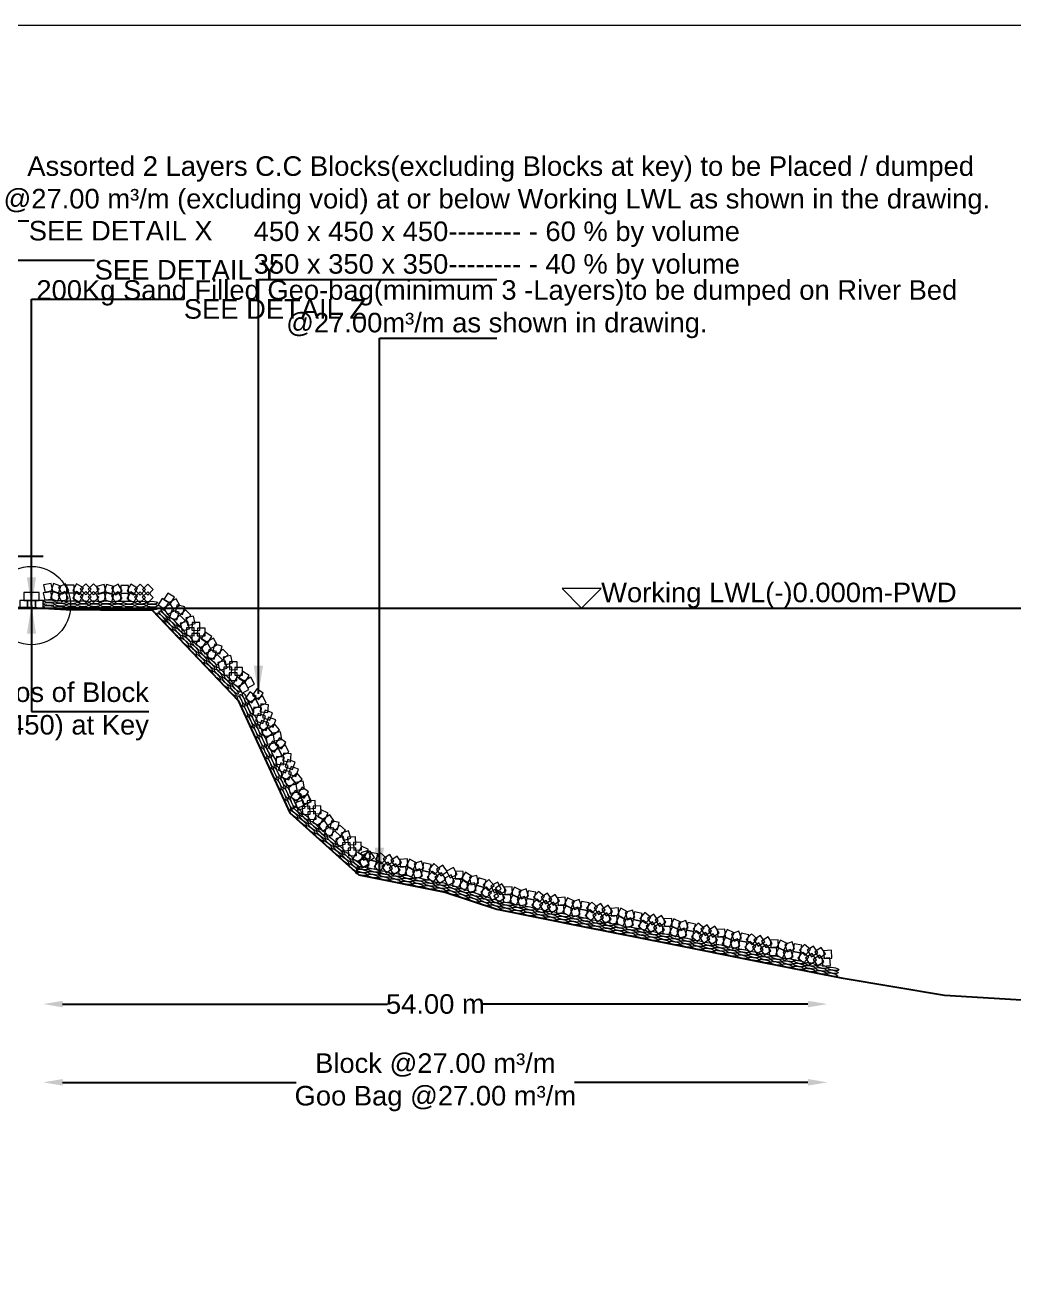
# Model space of a CAD drawing. Header units: inches. Extents: x 89000 to 305017, y -7071 to 0.
# Drawn here: x 146424 to 148949, y -3229 to 0 of the extents above; entities that cross this region are included whole.
import ezdxf

# ---------------------------------------------------------------- set-up
doc = ezdxf.new("R2010")
doc.units = ezdxf.units.IN
doc.header["$LTSCALE"] = 7
doc.header["$MEASUREMENT"] = 0
for name, color, linetype, lineweight in [('Cross Section Labels', 7, 'Continuous', 9), ('Existing_Bed_Level for Xsection', 7, 'Continuous', 25), ('Long Section Labels', 7, 'Continuous', 9)]:
    doc.layers.add(name, color=color, linetype=linetype, lineweight=lineweight)
doc.styles.get("Standard").update_dxf_attribs({"font": 'arial.ttf'})
doc.dimstyles.new('Appron Lebeling Style', dxfattribs={"dimtxt": 50, "dimasz": 50, "dimexe": 0.18, "dimexo": 0.0625, "dimgap": 0.09, "dimtad": 0, "dimtih": 1, "dimtoh": 1, "dimdec": 4, "dimzin": 0, "dimdsep": 46, "dimtxsty": 'Standard', "dimcen": 0.09, "dimse1": 1, "dimse2": 1, "dimadec": 0, "dimazin": 0, "dimtfac": 1, "dimtdec": 4, "dimtofl": 0, "dimtmove": 0, "dimatfit": 3, "dimfxl": 1, "dimtolj": 1, "dimtzin": 0, "dimarcsym": 0})
doc.dimstyles.get("Standard").update_dxf_attribs({"dimtxt": 0.18, "dimasz": 0.18, "dimexe": 0.18, "dimexo": 0.0625, "dimgap": 0.09, "dimtad": 0, "dimtih": 1, "dimtoh": 1, "dimdec": 4, "dimzin": 0, "dimdsep": 46, "dimtxsty": 'Standard', "dimcen": 0.09, "dimadec": 0, "dimazin": 0, "dimtfac": 1, "dimtdec": 4, "dimtofl": 0, "dimtmove": 0, "dimatfit": 3, "dimfxl": 1, "dimtolj": 1, "dimtzin": 0, "dimarcsym": 0})

# ---------------------------------------------------------------- blocks, each defined once
blk = doc.blocks.new('*D43')
at = {"layer": 'Cross Section Labels', "color": 0, "lineweight": -2, "transparency": 16777216}
for p, q in [((146519.3, -2501.8), (147348.7, -2501.8)), ((148423.2, -2501.8), (147593.8, -2501.8))]:
    blk.add_line(p, q, dxfattribs=at)
at = {"layer": 'Cross Section Labels', "color": 0, "transparency": 16777216}
for points in [[(146519.3, -2493.4), (146519.3, -2510.1), (146469.3, -2501.8)], [(148423.2, -2493.4), (148423.2, -2510.1), (148473.2, -2501.8)]]:
    blk.add_solid(points, dxfattribs=at)
at = {"layer": 'Defpoints', "color": 0, "transparency": 16777216}
for p in [(146469.3, -1489.8), (148473.2, -2427.9), (148473.2, -2501.8)]:
    blk.add_point(p, dxfattribs=at)
at = {"layer": 'Cross Section Labels', "color": 0, "transparency": 16777216, "insert": (147471.3, -2501.8), "char_height": 50, "attachment_point": 5}
blk.add_mtext('\\A1;54.00 m', dxfattribs=at)
blk = doc.blocks.new('*D44')
at = {"layer": 'Cross Section Labels', "color": 0, "lineweight": -2, "transparency": 16777216}
for p, q in [((146519.3, -2701.8), (147115.6, -2701.8)), ((148423.2, -2701.8), (147826.9, -2701.8))]:
    blk.add_line(p, q, dxfattribs=at)
at = {"layer": 'Cross Section Labels', "color": 0, "transparency": 16777216}
for points in [[(146519.3, -2693.4), (146519.3, -2710.1), (146469.3, -2701.8)], [(148423.2, -2693.4), (148423.2, -2710.1), (148473.2, -2701.8)]]:
    blk.add_solid(points, dxfattribs=at)
at = {"layer": 'Defpoints', "color": 0, "transparency": 16777216}
for p in [(146469.3, -1489.8), (148473.2, -2427.9), (148473.2, -2701.8)]:
    blk.add_point(p, dxfattribs=at)
at = {"layer": 'Cross Section Labels', "color": 0, "transparency": 16777216, "insert": (147471.3, -2701.8), "char_height": 50, "attachment_point": 5}
blk.add_mtext('\\A1;Block @27.00 m³/m ^JGoo Bag @27.00 m³/m ', dxfattribs=at)

msp = doc.modelspace()

# ---------------------------------------------------------------- linework, layer by layer
at = {"layer": 'Cross Section Labels'}
for points in [[(145000, 0), (155000, 0), (155000, -7071), (145000, -7071)], [(147844.93333, -1489.76), (147894.93333, -1439.76), (147794.93333, -1439.76)]]:
    msp.add_lwpolyline(points, close=True, dxfattribs=at)
msp.add_circle((146439.63333, -1483.16), 100, dxfattribs=at)
at = {"layer": 'Existing_Bed_Level for Xsection'}
for points in [[(146469.33333, -1357.76), (146000, -1357.76)], [(146000, -1465.824), (146088, -1473.304), (146176, -1478.584), (146264, -1479.024), (146352, -1486.68), (146440, -1488), (146528, -1493.28), (146616, -1493.72), (146748, -1494.6), (146968, -1726.04), (147100, -2012.92), (147276, -2171.32), (147496, -2215.32), (147628, -2259.32), (147848, -2303.32), (148068, -2346.88), (148288, -2390.88), (148508, -2434.88), (148772, -2478.88), (149124, -2500), (149388, -2499.56), (149652, -2496.92), (149916, -2487.68)], [(146000, -1489.76), (149916, -1489.76)]]:
    msp.add_lwpolyline(points, dxfattribs=at)
at = {"layer": 'Long Section Labels'}
for points in [[(146439.63333, -1450.16), (146419.83333, -1450.16), (146419.83333, -1469.96), (146439.63333, -1469.96)], [(146459.43333, -1450.16), (146439.63333, -1450.16), (146439.63333, -1469.96), (146459.43333, -1469.96)], [(146488.86412, -1446.3855), (146469.46699, -1450.35935), (146473.44084, -1469.75648), (146492.83797, -1465.78263)], [(146490.04998, -1426.62105), (146470.65286, -1430.59489), (146474.62671, -1449.99202), (146494.02383, -1446.01817)], [(146513.44067, -1452.99777), (146494.65785, -1446.73312), (146488.3932, -1465.51594), (146507.17602, -1471.78059)], [(146514.62653, -1433.23331), (146495.84372, -1426.96867), (146489.57907, -1445.75149), (146508.36189, -1452.01613)], [(146525.11645, -1447.16303), (146507.4017, -1456.00766), (146516.24633, -1473.72242), (146533.96108, -1464.87778)], [(146526.30232, -1427.39858), (146508.58756, -1436.24321), (146517.4322, -1453.95796), (146535.14695, -1445.11333)], [(146548.63877, -1451.14267), (146528.83902, -1451.04367), (146528.74002, -1470.84342), (146548.53977, -1470.94242)], [(146548.73777, -1431.34291), (146528.93802, -1431.24391), (146528.83902, -1451.04367), (146548.63877, -1451.14267)], [(146572.02862, -1457.52794), (146554.92505, -1447.55257), (146544.94968, -1464.65614), (146562.05324, -1474.63151)], [(146572.12761, -1437.72819), (146555.02405, -1427.75282), (146545.04868, -1444.85639), (146562.15224, -1454.83176)], [(146578.36448, -1447.19053), (146564.28839, -1461.11546), (146578.21332, -1475.19155), (146592.28941, -1461.26662)], [(146578.46348, -1427.39078), (146564.38739, -1441.31571), (146578.31232, -1455.3918), (146592.38841, -1441.46686)], [(146612.08922, -1461.35447), (146598.15308, -1447.28947), (146584.08809, -1461.22561), (146598.02422, -1475.29061)], [(146612.18822, -1441.55471), (146598.25208, -1427.48972), (146584.18708, -1441.42586), (146598.12322, -1455.49085)], [(146625.02089, -1449.31277), (146605.86283, -1454.31362), (146610.86368, -1473.47169), (146630.02174, -1468.47084)], [(146625.15289, -1429.51321), (146605.99483, -1434.51406), (146610.99567, -1453.67213), (146630.15374, -1448.67128)], [(146649.91461, -1454.6073), (146630.82492, -1449.35147), (146625.56908, -1468.44116), (146644.65877, -1473.69699)], [(146650.0466, -1434.80774), (146630.95691, -1429.55191), (146625.70108, -1448.6416), (146644.79077, -1453.89743)], [(146661.26321, -1448.15926), (146644.04444, -1457.93442), (146653.8196, -1475.15319), (146671.03837, -1465.37803)], [(146661.39521, -1428.3597), (146644.17643, -1438.13486), (146653.95159, -1455.35363), (146671.17037, -1445.57847)], [(146687.30674, -1451.95444), (146667.50718, -1451.82244), (146667.37519, -1471.622), (146687.17475, -1471.754)], [(146687.43874, -1432.15488), (146667.63918, -1432.02288), (146667.50718, -1451.82244), (146687.30674, -1451.95444)], [(146710.68592, -1458.37869), (146693.599, -1448.37483), (146683.59514, -1465.46174), (146700.68205, -1475.46561)], [(146710.81791, -1438.57913), (146693.731, -1428.57527), (146683.72713, -1445.66218), (146700.81405, -1455.66605)], [(146717.039, -1448.05185), (146702.93972, -1461.9533), (146716.84117, -1476.05258), (146730.94045, -1462.15113)], [(146717.17099, -1428.25229), (146703.07172, -1442.15374), (146716.97317, -1456.25302), (146731.07245, -1442.35157)], [(146750.74008, -1462.27197), (146736.82741, -1448.18377), (146722.73921, -1462.09645), (146736.65188, -1476.18465)], [(146750.87208, -1442.47241), (146736.9594, -1428.38421), (146722.8712, -1442.29689), (146736.78388, -1456.38509)], [(146805.13597, -1461.42768), (146788.2429, -1451.09985), (146777.91507, -1467.99293), (146794.80815, -1478.32075)], [(146429.73333, -1469.96), (146409.93333, -1469.96), (146409.93333, -1489.76), (146429.73333, -1489.76)], [(146449.53333, -1469.96), (146429.73333, -1469.96), (146429.73333, -1489.76), (146449.53333, -1489.76)], [(146469.33333, -1469.96), (146449.53333, -1469.96), (146449.53333, -1489.76), (146469.33333, -1489.76)], [(146790.78507, -1475.06922), (146773.892, -1464.74139), (146763.56417, -1481.63447), (146780.45725, -1491.9623)], [(146804.24288, -1496.67052), (146794.78394, -1479.27603), (146777.38945, -1488.73497), (146786.84839, -1506.12946)], [(146818.59378, -1483.02898), (146809.13484, -1465.63449), (146791.74035, -1475.09343), (146801.19929, -1492.48792)], [(146831.11103, -1486.72852), (146812.12502, -1481.10968), (146806.50618, -1500.09569), (146825.49219, -1505.71453)], [(146816.76013, -1500.37006), (146797.77412, -1494.75122), (146792.15528, -1513.73723), (146811.14129, -1519.35607)], [(146832.09547, -1521.75923), (146818.45393, -1507.40833), (146804.10302, -1521.04987), (146817.74457, -1535.40077)], [(146846.44637, -1508.11769), (146832.80483, -1493.76679), (146818.45393, -1507.40833), (146832.09547, -1521.75923)], [(146858.0398, -1529.41203), (146853.38981, -1510.16579), (146834.14357, -1514.81579), (146838.79357, -1534.06202)], [(146843.6889, -1543.05357), (146839.03891, -1523.80733), (146819.79267, -1528.45733), (146824.44267, -1547.70356)], [(146855.53379, -1540.46436), (146835.74034, -1539.95489), (146835.23087, -1559.74833), (146855.02431, -1560.25781)], [(146869.88469, -1526.82282), (146850.09124, -1526.31335), (146849.58177, -1546.10679), (146869.37521, -1546.61627)], [(146883.02484, -1560.95949), (146883.51855, -1541.16564), (146863.7247, -1540.67193), (146863.23099, -1560.46578)], [(146868.67393, -1574.60103), (146869.16765, -1554.80719), (146849.3738, -1554.31347), (146848.88009, -1574.10732)], [(146886.27586, -1575.52553), (146869.38278, -1565.1977), (146859.05496, -1582.09078), (146875.94803, -1592.4186)], [(146899.73367, -1597.12683), (146890.27473, -1579.73234), (146872.88023, -1589.19128), (146882.33917, -1606.58577)], [(146900.62676, -1561.88399), (146883.73369, -1551.55616), (146873.40586, -1568.44924), (146890.29893, -1578.77706)], [(146914.08457, -1583.48529), (146904.62563, -1566.09079), (146887.23113, -1575.54974), (146896.69007, -1592.94423)], [(146926.60182, -1587.18483), (146907.61581, -1581.56599), (146901.99696, -1600.552), (146920.98298, -1606.17084)], [(146912.25092, -1600.82637), (146893.26491, -1595.20753), (146887.64606, -1614.19354), (146906.63207, -1619.81238)], [(146927.58625, -1622.21554), (146913.94471, -1607.86463), (146899.59381, -1621.50618), (146913.23535, -1635.85708)], [(146941.93715, -1608.57399), (146928.29561, -1594.22309), (146913.94471, -1607.86463), (146927.58625, -1622.21554)], [(146953.53059, -1629.86833), (146948.88059, -1610.6221), (146929.63436, -1615.2721), (146934.28435, -1634.51833)], [(146939.17969, -1643.50988), (146934.52969, -1624.26364), (146915.28346, -1628.91364), (146919.93345, -1648.15987)], [(146951.02457, -1640.92067), (146931.23113, -1640.4112), (146930.72165, -1660.20464), (146950.5151, -1660.71412)], [(146965.37547, -1627.27913), (146945.58203, -1626.76966), (146945.07256, -1646.5631), (146964.866, -1647.07258)], [(146978.51562, -1661.4158), (146979.00933, -1641.62195), (146959.21549, -1641.12824), (146958.72178, -1660.92208)], [(146964.16472, -1675.05734), (146964.65843, -1655.26349), (146944.86459, -1654.76978), (146944.37088, -1674.56362)], [(146981.76665, -1675.98183), (146964.87357, -1665.65401), (146954.54574, -1682.54708), (146971.43882, -1692.87491)], [(146996.11755, -1662.34029), (146979.22447, -1652.01247), (146968.89665, -1668.90554), (146985.78972, -1679.23337)], [(147009.57536, -1683.9416), (147000.11641, -1666.5471), (146982.72192, -1676.00604), (146992.18086, -1693.40054)], [(146995.22445, -1697.58314), (146985.76551, -1680.18864), (146968.37102, -1689.64758), (146977.82996, -1707.04208)], [(147013.60733, -1715.44284), (146997.45301, -1703.9939), (146986.00408, -1720.14822), (147002.15839, -1731.59715)], [(147031.5946, -1707.16648), (147015.44028, -1695.71755), (147003.99135, -1711.87186), (147020.14566, -1723.3208)], [(147021.21387, -1740.63826), (147012.93751, -1722.65099), (146994.95024, -1730.92734), (147003.22659, -1748.91461)], [(147025.30961, -1764.53557), (147027.12391, -1744.81887), (147007.40721, -1743.00457), (147005.59291, -1762.72127)], [(147039.20114, -1732.36191), (147030.92479, -1714.37463), (147012.93751, -1722.65099), (147021.21387, -1740.63826)], [(147043.29688, -1756.25922), (147045.11118, -1736.54252), (147025.39448, -1734.72822), (147023.58018, -1754.44492)], [(147037.35601, -1765.91014), (147018.78756, -1759.03609), (147011.91351, -1777.60455), (147030.48196, -1784.4786)], [(147055.34328, -1757.63379), (147036.77483, -1750.75974), (147029.90078, -1769.32819), (147048.46923, -1776.20224)], [(147056.75571, -1794.18486), (147063.61498, -1775.61094), (147045.04106, -1768.75167), (147038.18179, -1787.32559)], [(147038.76844, -1802.46121), (147045.6277, -1783.88729), (147027.05378, -1777.02803), (147020.19452, -1795.60195)], [(147055.12877, -1809.02035), (147042.47592, -1793.79059), (147027.24616, -1806.44344), (147039.89901, -1821.67319)], [(147073.11604, -1800.74399), (147060.46319, -1785.51424), (147045.23344, -1798.16708), (147057.88628, -1813.39684)], [(147078.87714, -1825.53388), (147075.54216, -1806.01676), (147056.02504, -1809.35174), (147059.36002, -1828.86886)], [(147060.88987, -1833.81023), (147057.55489, -1814.29312), (147038.03777, -1817.62809), (147041.37275, -1837.14521)], [(147071.54179, -1841.35375), (147055.38748, -1829.90481), (147043.93854, -1846.05913), (147060.09286, -1857.50806)], [(147089.52907, -1833.07739), (147073.37475, -1821.62846), (147061.92582, -1837.78278), (147078.08013, -1849.23171)], [(147097.13561, -1858.27282), (147088.85925, -1840.28554), (147070.87198, -1848.5619), (147079.14833, -1866.54917)], [(147079.14833, -1866.54917), (147070.87198, -1848.5619), (147052.88471, -1856.83825), (147061.16106, -1874.82552)], [(147083.24408, -1890.44648), (147085.05837, -1870.72978), (147065.34167, -1868.91548), (147063.52737, -1888.63218)], [(147101.23135, -1882.17013), (147103.04565, -1862.45343), (147083.32895, -1860.63913), (147081.51465, -1880.35583)], [(147095.29048, -1891.82106), (147076.72203, -1884.947), (147069.84798, -1903.51546), (147088.41643, -1910.38951)], [(147096.70291, -1928.37212), (147103.56217, -1909.7982), (147084.98825, -1902.93894), (147078.12899, -1921.51286)], [(147113.27775, -1883.5447), (147094.7093, -1876.67065), (147087.83525, -1895.2391), (147106.4037, -1902.11315)], [(147114.69018, -1920.09577), (147121.54944, -1901.52185), (147102.97552, -1894.66258), (147096.11626, -1913.2365)], [(147113.06323, -1934.93126), (147100.41039, -1919.7015), (147085.18063, -1932.35435), (147097.83348, -1947.5841)], [(147131.05051, -1926.6549), (147118.39766, -1911.42515), (147103.1679, -1924.07799), (147115.82075, -1939.30775)], [(147136.81161, -1951.44479), (147133.47663, -1931.92767), (147113.95951, -1935.26265), (147117.29449, -1954.77977)], [(147118.82433, -1959.72114), (147115.48935, -1940.20403), (147095.97224, -1943.539), (147099.30721, -1963.05612)], [(147129.47626, -1967.26466), (147113.32195, -1955.81572), (147101.87301, -1971.97004), (147118.02733, -1983.41897)], [(147147.46353, -1958.9883), (147131.30922, -1947.53937), (147119.86029, -1963.69369), (147136.0146, -1975.14262)], [(147152.42439, -1985.06874), (147146.29037, -1966.24285), (147127.46449, -1972.37686), (147133.5985, -1991.20275)], [(147155.07008, -1984.18373), (147146.79372, -1966.19645), (147128.80645, -1974.47281), (147137.0828, -1992.46008)], [(147137.0828, -1992.46008), (147128.80645, -1974.47281), (147110.81918, -1982.74916), (147119.09553, -2000.73643)], [(147139.17889, -1999.78596), (147133.04487, -1980.96008), (147114.21899, -1987.09409), (147120.353, -2005.91997)], [(147150.78629, -1996.28261), (147131.01324, -1997.3154), (147132.04603, -2017.08844), (147151.81908, -2016.05565)], [(147164.03179, -1981.56538), (147144.25874, -1982.59817), (147145.29154, -2002.37122), (147165.06458, -2001.33843)], [(147179.78926, -2014.57564), (147178.74073, -1994.80343), (147158.96851, -1995.85196), (147160.01705, -2015.62418)], [(147166.54376, -2029.29287), (147165.49523, -2009.52065), (147145.72301, -2010.56919), (147146.77155, -2030.3414)], [(147184.16425, -2028.84443), (147166.51851, -2019.86289), (147157.53697, -2037.50863), (147175.18271, -2046.49016)], [(147197.40975, -2014.1272), (147179.76401, -2005.14567), (147170.78248, -2022.79141), (147188.42821, -2031.77294)], [(147199.26266, -2049.33263), (147188.47844, -2032.7272), (147171.873, -2043.51143), (147182.65723, -2060.11686)], [(147212.50817, -2034.61541), (147201.72394, -2018.00998), (147185.11851, -2028.7942), (147195.90273, -2045.39964)], [(147225.27541, -2037.32938), (147205.90964, -2033.20546), (147201.78571, -2052.57123), (147221.15148, -2056.69516)], [(147212.02991, -2052.04661), (147192.66413, -2047.92268), (147188.54021, -2067.28846), (147207.90598, -2071.41238)], [(147228.98365, -2072.17717), (147214.26642, -2058.93167), (147201.02092, -2073.6489), (147215.73814, -2086.8944)], [(147242.22915, -2057.45995), (147227.51192, -2044.21445), (147214.26642, -2058.93167), (147228.98365, -2072.17717)], [(147255.44496, -2077.78725), (147249.31094, -2058.96136), (147230.48506, -2065.09538), (147236.61907, -2083.92126)], [(147242.19945, -2092.50447), (147236.06544, -2073.67859), (147217.23956, -2079.8126), (147223.37357, -2098.63848)], [(147253.80686, -2089.00112), (147234.03381, -2090.03391), (147235.0666, -2109.80696), (147254.83965, -2108.77416)], [(147267.05236, -2074.28389), (147247.27931, -2075.31669), (147248.31211, -2095.08973), (147268.08515, -2094.05694)], [(147282.80983, -2107.29415), (147281.7613, -2087.52194), (147261.98908, -2088.57048), (147263.03762, -2108.34269)], [(147300.43032, -2106.84572), (147282.78458, -2097.86418), (147273.80304, -2115.50992), (147291.44878, -2124.49145)], [(147269.56433, -2122.01138), (147268.51579, -2102.23916), (147248.74358, -2103.2877), (147249.79211, -2123.05992)], [(147287.18481, -2121.56294), (147269.53908, -2112.5814), (147260.55754, -2130.22714), (147278.20328, -2139.20868)], [(147302.28323, -2142.05115), (147291.49901, -2125.44571), (147274.89357, -2136.22994), (147285.6778, -2152.83537)], [(147296.03719, -2128.55772), (147277.27753, -2134.89138), (147283.61119, -2153.65104), (147302.37085, -2147.31738)], [(147299.92029, -2109.14223), (147281.16063, -2115.47588), (147287.49429, -2134.23554), (147306.25395, -2127.90189)], [(147315.52874, -2127.33392), (147304.74451, -2110.72849), (147288.13907, -2121.51272), (147298.9233, -2138.11815)], [(147324.77209, -2117.80578), (147305.35659, -2113.92268), (147301.47349, -2133.33818), (147320.88899, -2137.22128)], [(147346.50943, -2128.54564), (147331.62884, -2115.48394), (147318.56714, -2130.36452), (147333.44773, -2143.42623)], [(147354.70501, -2119.61045), (147338.22605, -2130.58695), (147349.20255, -2147.06592), (147365.68152, -2136.08941)], [(147385.0992, -2139.96158), (147374.10958, -2123.49136), (147357.63936, -2134.48098), (147368.62898, -2150.9512)], [(147400.02499, -2130.58589), (147380.26629, -2131.86417), (147381.54457, -2151.62287), (147401.30326, -2150.34459)], [(147320.88899, -2137.22128), (147301.47349, -2133.33818), (147297.59039, -2152.75368), (147317.00589, -2156.63678)], [(147342.62633, -2147.96114), (147327.74574, -2134.89943), (147314.68404, -2149.78002), (147329.56463, -2162.84172)], [(147350.82192, -2139.02594), (147334.34295, -2150.00245), (147345.31945, -2166.48141), (147361.79842, -2155.50491)], [(147381.2161, -2159.37708), (147370.22648, -2142.90686), (147353.75626, -2153.89648), (147364.74588, -2170.3667)], [(147396.14189, -2150.00139), (147376.38319, -2151.27967), (147377.66147, -2171.03836), (147397.42016, -2169.76009)], [(147419.58047, -2159.91913), (147401.83332, -2151.13968), (147393.05388, -2168.88683), (147410.80103, -2177.66628)], [(147423.46357, -2140.50363), (147405.71642, -2131.72418), (147396.93698, -2149.47133), (147414.68413, -2158.25078)], [(147431.94568, -2155.73942), (147413.18602, -2162.07307), (147419.51967, -2180.83273), (147438.27933, -2174.49908)], [(147435.82877, -2136.32392), (147417.06912, -2142.65758), (147423.40277, -2161.41724), (147442.16243, -2155.08358)], [(147456.79747, -2164.40298), (147437.38197, -2160.51988), (147433.49887, -2179.93537), (147452.91437, -2183.81847)], [(147460.68057, -2144.98748), (147441.26507, -2141.10438), (147437.38197, -2160.51988), (147456.79747, -2164.40298)], [(147478.53481, -2175.14283), (147463.65423, -2162.08113), (147450.59252, -2176.96172), (147465.47311, -2190.02342)], [(147482.41791, -2155.72734), (147467.53732, -2142.66563), (147454.47562, -2157.54622), (147469.35621, -2170.60792)], [(147490.6135, -2146.79214), (147474.13453, -2157.76865), (147485.11103, -2174.24761), (147501.59, -2163.27111)], [(147526.79016, -2170.61712), (147517.92828, -2152.91099), (147500.22215, -2161.77287), (147509.08403, -2179.479)], [(147542.76359, -2163.16515), (147522.99893, -2161.9828), (147521.81657, -2181.74746), (147541.58124, -2182.92982)], [(147486.7304, -2166.20764), (147470.25143, -2177.18414), (147481.22793, -2193.66311), (147497.7069, -2182.68661)], [(147520.52885, -2189.40105), (147511.66697, -2171.69492), (147493.96084, -2180.5568), (147502.82272, -2198.26293)], [(147536.50228, -2181.94908), (147516.73762, -2180.76673), (147515.55526, -2200.53139), (147535.31993, -2201.71375)], [(147558.52973, -2194.69743), (147542.00858, -2183.78452), (147531.09567, -2200.30566), (147547.61682, -2211.21858)], [(147564.79104, -2175.9135), (147548.26989, -2165.00059), (147537.35698, -2181.52173), (147553.87813, -2192.43465)], [(147571.31788, -2192.08372), (147551.91749, -2196.04161), (147555.87538, -2215.442), (147575.27577, -2211.4841)], [(147577.57919, -2173.29979), (147558.1788, -2177.25768), (147562.13669, -2196.65807), (147581.53708, -2192.70017)], [(147601.16449, -2184.97893), (147582.38056, -2178.71762), (147576.11925, -2197.50155), (147594.90318, -2203.76286)], [(147621.40186, -2198.33204), (147608.25629, -2183.52549), (147593.44974, -2196.67106), (147606.59531, -2211.47761)], [(147630.64243, -2190.48238), (147612.92925, -2199.33015), (147621.77703, -2217.04334), (147639.49021, -2208.19556)], [(147652.47796, -2211.03733), (147641.48833, -2194.56711), (147625.01811, -2205.55673), (147636.00774, -2222.02695)], [(147594.90318, -2203.76286), (147576.11925, -2197.50155), (147569.85794, -2216.28548), (147588.64187, -2222.54679)], [(147615.14055, -2217.11596), (147601.99498, -2202.30942), (147587.18843, -2215.45499), (147600.334, -2230.26154)], [(147624.38112, -2209.26631), (147606.66794, -2218.11408), (147615.51572, -2235.82727), (147633.2289, -2226.97949)], [(147648.59486, -2230.45283), (147637.60524, -2213.98261), (147621.13501, -2224.97223), (147632.12464, -2241.44245)], [(147663.52064, -2221.07714), (147643.76195, -2222.35542), (147645.04022, -2242.11411), (147664.79892, -2240.83584)], [(147667.40374, -2201.66164), (147647.64505, -2202.93992), (147648.92332, -2222.69862), (147668.68202, -2221.42034)], [(147686.95923, -2230.99488), (147669.21208, -2222.21543), (147660.43263, -2239.96258), (147678.17978, -2248.74203)], [(147690.84233, -2211.57938), (147673.09518, -2202.79993), (147664.31573, -2220.54708), (147682.06288, -2229.32653)], [(147699.32443, -2226.81517), (147680.56477, -2233.14882), (147686.89843, -2251.90848), (147705.65808, -2245.57483)], [(147703.20753, -2207.39967), (147684.44787, -2213.73333), (147690.78152, -2232.49299), (147709.54118, -2226.15933)], [(147728.05932, -2216.06323), (147708.64383, -2212.18013), (147704.76073, -2231.59563), (147724.17622, -2235.47873)], [(147749.79667, -2226.80309), (147734.91608, -2213.74138), (147721.85438, -2228.62197), (147736.73496, -2241.68367)], [(147757.99225, -2217.86789), (147741.51328, -2228.8444), (147752.48979, -2245.32336), (147768.96875, -2234.34686)], [(147788.38644, -2238.21903), (147777.39682, -2221.74881), (147760.92659, -2232.73843), (147771.91622, -2249.20865)], [(147724.17622, -2235.47873), (147704.76073, -2231.59563), (147700.87763, -2251.01113), (147720.29312, -2254.89423)], [(147745.91357, -2246.21858), (147731.03298, -2233.15688), (147717.97128, -2248.03747), (147732.85186, -2261.09917)], [(147754.10915, -2237.28339), (147737.63018, -2248.25989), (147748.60669, -2264.73886), (147765.08566, -2253.76236)], [(147784.50334, -2257.63452), (147773.51372, -2241.1643), (147757.0435, -2252.15393), (147768.03312, -2268.62415)], [(147799.42912, -2248.25884), (147779.67043, -2249.53712), (147780.94871, -2269.29581), (147800.7074, -2268.01753)], [(147803.31222, -2228.84334), (147783.55353, -2230.12162), (147784.83181, -2249.88031), (147804.5905, -2248.60204)], [(147822.86771, -2258.17657), (147805.12056, -2249.39713), (147796.34111, -2267.14428), (147814.08826, -2275.92372)], [(147826.75081, -2238.76108), (147809.00366, -2229.98163), (147800.22421, -2247.72878), (147817.97136, -2256.50823)], [(147835.23291, -2253.99687), (147816.47325, -2260.33052), (147822.80691, -2279.09018), (147841.56657, -2272.75653)], [(147839.11601, -2234.58137), (147820.35635, -2240.91502), (147826.69001, -2259.67468), (147845.44967, -2253.34103)], [(147860.08471, -2262.66042), (147840.66921, -2258.77732), (147836.78611, -2278.19282), (147856.20161, -2282.07592)], [(147863.9678, -2243.24493), (147844.55231, -2239.36183), (147840.66921, -2258.77732), (147860.08471, -2262.66042)], [(147881.76443, -2273.33527), (147866.85874, -2260.30222), (147853.82569, -2275.20791), (147868.73138, -2288.24096)], [(147885.61017, -2253.91234), (147870.70448, -2240.87928), (147857.67143, -2255.78497), (147872.57712, -2268.81803)], [(147893.78855, -2244.96139), (147877.33073, -2255.96958), (147888.33891, -2272.4274), (147904.79673, -2261.41921)], [(147924.22183, -2265.25402), (147913.20054, -2248.80497), (147896.75149, -2259.82626), (147907.77278, -2276.2753)], [(147939.12955, -2255.84963), (147919.37335, -2257.16592), (147920.68964, -2276.92212), (147940.44584, -2275.60583)], [(147962.58717, -2265.72226), (147944.82317, -2256.97697), (147936.07788, -2274.74098), (147953.84188, -2283.48626)], [(147889.94281, -2264.38432), (147873.48499, -2275.39251), (147884.49317, -2291.85033), (147900.95099, -2280.84214)], [(147920.37609, -2284.67695), (147909.3548, -2268.2279), (147892.90575, -2279.24919), (147903.92704, -2295.69824)], [(147935.28381, -2275.27257), (147915.52761, -2276.58885), (147916.8439, -2296.34505), (147936.6001, -2295.02876)], [(147958.74143, -2285.14519), (147940.97743, -2276.3999), (147932.23214, -2294.16391), (147949.99614, -2302.9092)], [(147971.09857, -2280.9417), (147952.35113, -2287.31144), (147958.72086, -2306.05888), (147977.4683, -2299.68914)], [(147974.94431, -2261.51877), (147956.19687, -2267.8885), (147962.5666, -2286.63594), (147981.31404, -2280.26621)], [(147995.96698, -2289.55743), (147976.54405, -2285.71169), (147972.69831, -2305.13463), (147992.12124, -2308.98037)], [(147999.81272, -2270.1345), (147980.38979, -2266.28876), (147976.54405, -2285.71169), (147995.96698, -2289.55743)], [(148017.72495, -2300.25545), (148002.81926, -2287.2224), (147989.78621, -2302.12809), (148004.6919, -2315.16114)], [(148021.57069, -2280.83252), (148006.665, -2267.79947), (147993.63195, -2282.70516), (148008.53764, -2295.73821)], [(148025.90333, -2291.30451), (148009.44551, -2302.31269), (148020.45369, -2318.77051), (148036.91151, -2307.76233)], [(148029.74907, -2271.88158), (148013.29125, -2282.88976), (148024.29943, -2299.34758), (148040.75726, -2288.3394)], [(148060.18235, -2292.1742), (148049.16106, -2275.72515), (148032.71202, -2286.74644), (148043.7333, -2303.19549)], [(148075.09007, -2282.76982), (148055.33387, -2284.0861), (148056.65016, -2303.8423), (148076.40636, -2302.52602)], [(148098.65198, -2292.70131), (148080.90483, -2283.92186), (148072.12539, -2301.66901), (148089.87253, -2310.44846)], [(148111.01718, -2288.5216), (148092.25752, -2294.85526), (148098.59118, -2313.61492), (148117.35084, -2307.28126)], [(148056.33661, -2311.59713), (148045.31532, -2295.14808), (148028.86627, -2306.16937), (148039.88756, -2322.61842)], [(148071.24433, -2302.19275), (148051.48813, -2303.50904), (148052.80442, -2323.26524), (148072.56062, -2321.94895)], [(148094.76888, -2312.11681), (148077.02173, -2303.33736), (148068.24229, -2321.08451), (148085.98943, -2329.86396)], [(148107.13408, -2307.9371), (148088.37442, -2314.27076), (148094.70808, -2333.03041), (148113.46774, -2326.69676)], [(148131.98588, -2316.60066), (148112.57038, -2312.71756), (148108.68728, -2332.13306), (148128.10278, -2336.01616)], [(148135.86898, -2297.18516), (148116.45348, -2293.30206), (148112.57038, -2312.71756), (148131.98588, -2316.60066)], [(148153.72322, -2327.34051), (148138.84263, -2314.27881), (148125.78093, -2329.1594), (148140.66152, -2342.2211)], [(148157.60632, -2307.92502), (148142.72573, -2294.86331), (148129.66403, -2309.7439), (148144.54462, -2322.80561)], [(148161.91881, -2318.40532), (148145.43984, -2329.38182), (148156.41634, -2345.86079), (148172.89531, -2334.88429)], [(148165.8019, -2298.98982), (148149.32294, -2309.96633), (148160.29944, -2326.44529), (148176.77841, -2315.46879)], [(148192.31299, -2338.75646), (148181.32337, -2322.28623), (148164.85315, -2333.27586), (148175.84277, -2349.74608)], [(148196.19609, -2319.34096), (148185.20647, -2302.87074), (148168.73625, -2313.86036), (148179.72587, -2330.33058)], [(148211.12188, -2309.96527), (148191.36318, -2311.24355), (148192.64146, -2331.00224), (148212.40015, -2329.72397)], [(148234.56046, -2319.88301), (148216.81331, -2311.10356), (148208.03387, -2328.85071), (148225.78102, -2337.63016)], [(148246.92566, -2315.7033), (148228.16601, -2322.03695), (148234.49966, -2340.79661), (148253.25932, -2334.46296)], [(148271.77746, -2324.36686), (148252.36196, -2320.48376), (148248.47886, -2339.89926), (148267.89436, -2343.78235)], [(148293.5148, -2335.10671), (148278.63421, -2322.04501), (148265.57251, -2336.9256), (148280.4531, -2349.9873)], [(148207.23878, -2329.38077), (148187.48008, -2330.65905), (148188.75836, -2350.41774), (148208.51705, -2349.13946)], [(148230.67736, -2339.2985), (148212.93021, -2330.51906), (148204.15077, -2348.26621), (148221.89792, -2357.04565)], [(148243.04257, -2335.1188), (148224.28291, -2341.45245), (148230.61656, -2360.21211), (148249.37622, -2353.87846)], [(148267.89436, -2343.78235), (148248.47886, -2339.89926), (148244.59576, -2359.31475), (148264.01126, -2363.19785)], [(148289.6317, -2354.52221), (148274.75112, -2341.46051), (148261.68941, -2356.3411), (148276.57, -2369.4028)], [(148297.82729, -2345.58702), (148281.34832, -2356.56352), (148292.32482, -2373.04249), (148308.80379, -2362.06598)], [(148301.71039, -2326.17152), (148285.23142, -2337.14802), (148296.20792, -2353.62699), (148312.68689, -2342.65049)], [(148328.22147, -2365.93815), (148317.23185, -2349.46793), (148300.76163, -2360.45755), (148311.75125, -2376.92777)], [(148332.10457, -2346.52265), (148321.11495, -2330.05243), (148304.64473, -2341.04206), (148315.63435, -2357.51228)], [(148343.14726, -2356.56247), (148323.38856, -2357.84074), (148324.66684, -2377.59944), (148344.42554, -2376.32116)], [(148347.03036, -2337.14697), (148327.27166, -2338.42525), (148328.54994, -2358.18394), (148348.30864, -2356.90566)], [(148370.46894, -2347.0647), (148352.7218, -2338.28526), (148343.94235, -2356.0324), (148361.6895, -2364.81185)], [(148382.83415, -2342.885), (148364.07449, -2349.21865), (148370.40814, -2367.97831), (148389.1678, -2361.64466)], [(148407.68594, -2351.54855), (148388.27044, -2347.66545), (148384.38734, -2367.08095), (148403.80284, -2370.96405)], [(148429.42328, -2362.28841), (148414.5427, -2349.22671), (148401.48099, -2364.10729), (148416.36158, -2377.169)], [(148437.61887, -2353.35322), (148421.1399, -2364.32972), (148432.1164, -2380.80869), (148448.59537, -2369.83218)], [(148468.01306, -2373.70435), (148457.02343, -2357.23413), (148440.55321, -2368.22375), (148451.54283, -2384.69397)], [(148366.58585, -2366.4802), (148348.8387, -2357.70075), (148340.05925, -2375.4479), (148357.8064, -2384.22735)], [(148378.95105, -2362.30049), (148360.19139, -2368.63415), (148366.52504, -2387.39381), (148385.2847, -2381.06015)], [(148403.80284, -2370.96405), (148384.38734, -2367.08095), (148380.50424, -2386.49645), (148399.91974, -2390.37955)], [(148425.54019, -2381.70391), (148410.6596, -2368.6422), (148397.59789, -2383.52279), (148412.47848, -2396.5845)], [(148433.73577, -2372.76871), (148417.2568, -2383.74522), (148428.2333, -2400.22418), (148444.71227, -2389.24768)], [(148464.12996, -2393.11985), (148453.14033, -2376.64963), (148436.67011, -2387.63925), (148447.65973, -2404.10947)], [(148479.05574, -2383.74416), (148459.29705, -2385.02244), (148460.57532, -2404.78113), (148480.33402, -2403.50286)], [(148482.93884, -2364.32866), (148463.18014, -2365.60694), (148464.45842, -2385.36564), (148484.21712, -2384.08736)]]:
    msp.add_lwpolyline(points, close=True, dxfattribs=at)
for centre, major_axis in [((146484.17424, -1486.90373), (14.61691, -0.87701)), ((146484.62224, -1479.43716), (14.61691, -0.87701)), ((146485.07023, -1471.97058), (14.61691, -0.87701)), ((146513.40807, -1488.65776), (14.61691, -0.87701)), ((146513.85606, -1481.19119), (14.61691, -0.87701)), ((146514.30406, -1473.72461), (14.61691, -0.87701)), ((146542.49975, -1482.13236), (14.64302, -0.07322)), ((146542.53715, -1474.65245), (14.64302, -0.07322)), ((146571.78578, -1482.27879), (14.64302, -0.07322)), ((146571.82318, -1474.79888), (14.64302, -0.07322)), ((146601.07181, -1482.42522), (14.64302, -0.07322)), ((146601.10921, -1474.94531), (14.64302, -0.07322)), ((146630.37641, -1482.59559), (14.64287, -0.09762)), ((146630.42627, -1475.11576), (14.64287, -0.09762)), ((146659.66216, -1482.79083), (14.64287, -0.09762)), ((146659.71202, -1475.311), (14.64287, -0.09762)), ((146688.94791, -1482.98607), (14.64287, -0.09762)), ((146688.99777, -1475.50624), (14.64287, -0.09762)), ((146718.23366, -1483.18131), (14.64287, -0.09762)), ((146718.28352, -1475.70147), (14.64287, -0.09762)), ((146747.51941, -1483.37655), (14.64287, -0.09762)), ((146747.56927, -1475.89671), (14.64287, -0.09762)), ((146542.46235, -1489.61226), (14.64302, -0.07322)), ((146571.74838, -1489.7587), (14.64302, -0.07322)), ((146601.03442, -1489.90513), (14.64302, -0.07322)), ((146630.32654, -1490.07543), (14.64287, -0.09762)), ((146659.61229, -1490.27067), (14.64287, -0.09762)), ((146688.89804, -1490.4659), (14.64287, -0.09762)), ((146718.18379, -1490.66114), (14.64287, -0.09762)), ((146747.46954, -1490.85638), (14.64287, -0.09762)), ((146770.50542, -1512.84729), (10.08868, -10.61329)), ((146775.92688, -1507.69382), (10.08868, -10.61329)), ((146781.34833, -1502.54035), (10.08868, -10.61329)), ((146796.10423, -1528.92039), (10.08868, -10.61329)), ((146801.52568, -1523.76692), (10.08868, -10.61329)), ((146790.68278, -1534.07387), (10.08868, -10.61329)), ((146810.86013, -1555.30044), (10.08868, -10.61329)), ((146816.28159, -1550.14697), (10.08868, -10.61329)), ((146821.70304, -1544.9935), (10.08868, -10.61329)), ((146831.03749, -1576.52702), (10.08868, -10.61329)), ((146836.45894, -1571.37355), (10.08868, -10.61329)), ((146841.88039, -1566.22008), (10.08868, -10.61329)), ((146856.6363, -1592.60013), (10.08868, -10.61329)), ((146862.05775, -1587.44665), (10.08868, -10.61329)), ((146851.21484, -1597.7536), (10.08868, -10.61329)), ((146871.3922, -1618.98017), (10.08868, -10.61329)), ((146876.81365, -1613.8267), (10.08868, -10.61329)), ((146882.2351, -1608.67323), (10.08868, -10.61329)), ((146891.56955, -1640.20675), (10.08868, -10.61329)), ((146896.991, -1635.05328), (10.08868, -10.61329)), ((146902.41246, -1629.89981), (10.08868, -10.61329)), ((146917.16836, -1656.27986), (10.08868, -10.61329)), ((146922.58981, -1651.12639), (10.08868, -10.61329)), ((146911.74691, -1661.43333), (10.08868, -10.61329)), ((146931.92426, -1682.65991), (10.08868, -10.61329)), ((146937.34571, -1677.50643), (10.08868, -10.61329)), ((146942.76717, -1672.35296), (10.08868, -10.61329)), ((146952.10162, -1703.88648), (10.08868, -10.61329)), ((146957.52307, -1698.73301), (10.08868, -10.61329)), ((146962.94452, -1693.57954), (10.08868, -10.61329)), ((146979.14425, -1723.4179), (6.12082, -13.30259)), ((146985.93944, -1720.29128), (6.12082, -13.30259)), ((146972.34905, -1726.54453), (6.12082, -13.30259)), ((146984.5907, -1753.1497), (6.12082, -13.30259)), ((146991.38589, -1750.02308), (6.12082, -13.30259)), ((146998.18108, -1746.89646), (6.12082, -13.30259)), ((146996.83234, -1779.75488), (6.12082, -13.30259)), ((147003.62754, -1776.62825), (6.12082, -13.30259)), ((147010.42273, -1773.50163), (6.12082, -13.30259)), ((147009.07399, -1806.36005), (6.12082, -13.30259)), ((147015.86918, -1803.23343), (6.12082, -13.30259)), ((147022.66437, -1800.10681), (6.12082, -13.30259)), ((147021.31563, -1832.96523), (6.12082, -13.30259)), ((147028.11083, -1829.8386), (6.12082, -13.30259)), ((147034.90602, -1826.71198), (6.12082, -13.30259)), ((147047.14766, -1853.31716), (6.12082, -13.30259)), ((147033.55728, -1859.5704), (6.12082, -13.30259)), ((147040.35247, -1856.44378), (6.12082, -13.30259)), ((147045.79893, -1886.17558), (6.12082, -13.30259)), ((147052.59412, -1883.04896), (6.12082, -13.30259)), ((147059.38931, -1879.92233), (6.12082, -13.30259)), ((147058.04057, -1912.78075), (6.12082, -13.30259)), ((147064.83576, -1909.65413), (6.12082, -13.30259)), ((147071.63095, -1906.52751), (6.12082, -13.30259)), ((147070.28222, -1939.38593), (6.12082, -13.30259)), ((147077.07741, -1936.25931), (6.12082, -13.30259)), ((147083.8726, -1933.13268), (6.12082, -13.30259)), ((147082.52386, -1965.9911), (6.12082, -13.30259)), ((147089.31905, -1962.86448), (6.12082, -13.30259)), ((147096.11424, -1959.73786), (6.12082, -13.30259)), ((147094.76551, -1992.59628), (6.12082, -13.30259)), ((147101.5607, -1989.46966), (6.12082, -13.30259)), ((147108.35589, -1986.34303), (6.12082, -13.30259)), ((147113.92439, -2010.35698), (10.8842, -9.79578)), ((147118.92824, -2004.79714), (10.8842, -9.79578)), ((147108.92053, -2015.91682), (10.8842, -9.79578)), ((147130.68894, -2035.50839), (10.8842, -9.79578)), ((147135.6928, -2029.94855), (10.8842, -9.79578)), ((147140.69665, -2024.38871), (10.8842, -9.79578)), ((147162.46506, -2043.98028), (10.8842, -9.79578)), ((147152.45735, -2055.09996), (10.8842, -9.79578)), ((147157.46121, -2049.54012), (10.8842, -9.79578)), ((147174.22576, -2074.69153), (10.8842, -9.79578)), ((147179.22962, -2069.13169), (10.8842, -9.79578)), ((147184.23347, -2063.57185), (10.8842, -9.79578)), ((147195.99417, -2094.2831), (10.8842, -9.79578)), ((147200.99803, -2088.72326), (10.8842, -9.79578)), ((147206.00188, -2083.16342), (10.8842, -9.79578)), ((147222.76644, -2108.31483), (10.8842, -9.79578)), ((147227.77029, -2102.75499), (10.8842, -9.79578)), ((147217.76258, -2113.87467), (10.8842, -9.79578)), ((147239.53099, -2133.46623), (10.8842, -9.79578)), ((147244.53485, -2127.90639), (10.8842, -9.79578)), ((147249.5387, -2122.34655), (10.8842, -9.79578)), ((147271.30711, -2141.93812), (10.8842, -9.79578)), ((147261.2994, -2153.0578), (10.8842, -9.79578)), ((147266.30326, -2147.49796), (10.8842, -9.79578)), ((147282.75695, -2168.85732), (14.35884, -2.87177)), ((147284.2239, -2161.52258), (14.35884, -2.87177)), ((147285.69085, -2154.18784), (14.35884, -2.87177)), ((147312.94158, -2167.26612), (14.35884, -2.87177)), ((147314.40853, -2159.93137), (14.35884, -2.87177)), ((147343.1262, -2165.67491), (14.35884, -2.87177)), ((147311.47463, -2174.60086), (14.35884, -2.87177)), ((147340.19231, -2180.34439), (14.35884, -2.87177)), ((147341.65925, -2173.00965), (14.35884, -2.87177)), ((147368.90998, -2186.08793), (14.35884, -2.87177)), ((147370.37693, -2178.75319), (14.35884, -2.87177)), ((147371.84388, -2171.41844), (14.35884, -2.87177)), ((147397.62766, -2191.83147), (14.35884, -2.87177)), ((147399.09461, -2184.49672), (14.35884, -2.87177)), ((147400.56156, -2177.16198), (14.35884, -2.87177)), ((147426.34534, -2197.575), (14.35884, -2.87177)), ((147427.81229, -2190.24026), (14.35884, -2.87177)), ((147429.27924, -2182.90551), (14.35884, -2.87177)), ((147456.52997, -2195.98379), (14.35884, -2.87177)), ((147457.99691, -2188.64905), (14.35884, -2.87177)), ((147486.71459, -2194.39259), (14.35884, -2.87177)), ((147455.06302, -2203.31854), (14.35884, -2.87177)), ((147483.7807, -2209.06207), (14.35884, -2.87177)), ((147485.24764, -2201.72733), (14.35884, -2.87177)), ((147512.43477, -2216.85595), (13.89176, -4.63059)), ((147514.80016, -2209.7598), (13.89176, -4.63059)), ((147517.16554, -2202.66365), (13.89176, -4.63059)), ((147540.21829, -2226.11712), (13.89176, -4.63059)), ((147542.58368, -2219.02097), (13.89176, -4.63059)), ((147544.94906, -2211.92482), (13.89176, -4.63059)), ((147570.36719, -2228.28215), (13.89176, -4.63059)), ((147572.73258, -2221.186), (13.89176, -4.63059)), ((147600.5161, -2230.44717), (13.89176, -4.63059)), ((147568.00181, -2235.3783), (13.89176, -4.63059)), ((147595.78533, -2244.63947), (13.89176, -4.63059)), ((147598.15071, -2237.54332), (13.89176, -4.63059)), ((147623.56885, -2253.90064), (13.89176, -4.63059)), ((147625.93423, -2246.80449), (13.89176, -4.63059)), ((147628.29961, -2239.70834), (13.89176, -4.63059)), ((147651.64855, -2260.23564), (14.35884, -2.87177)), ((147653.1155, -2252.9009), (14.35884, -2.87177)), ((147654.58245, -2245.56616), (14.35884, -2.87177)), ((147681.83318, -2258.64444), (14.35884, -2.87177)), ((147683.30013, -2251.30969), (14.35884, -2.87177)), ((147710.55086, -2264.38797), (14.35884, -2.87177)), ((147712.01781, -2257.05323), (14.35884, -2.87177)), ((147740.73549, -2262.79676), (14.35884, -2.87177)), ((147680.36623, -2265.97918), (14.35884, -2.87177)), ((147709.08391, -2271.72272), (14.35884, -2.87177)), ((147737.80159, -2277.46625), (14.35884, -2.87177)), ((147739.26854, -2270.13151), (14.35884, -2.87177)), ((147766.51927, -2283.20979), (14.35884, -2.87177)), ((147767.98621, -2275.87504), (14.35884, -2.87177)), ((147769.45316, -2268.5403), (14.35884, -2.87177)), ((147795.23694, -2288.95332), (14.35884, -2.87177)), ((147796.70389, -2281.61858), (14.35884, -2.87177)), ((147798.17084, -2274.28384), (14.35884, -2.87177)), ((147823.95462, -2294.69686), (14.35884, -2.87177)), ((147825.42157, -2287.36211), (14.35884, -2.87177)), ((147826.88852, -2280.02737), (14.35884, -2.87177)), ((147854.11959, -2293.09386), (14.36434, -2.84414)), ((147855.57242, -2285.75631), (14.36434, -2.84414)), ((147884.3011, -2291.44458), (14.36434, -2.84414)), ((147913.02977, -2297.13286), (14.36434, -2.84414)), ((147852.66675, -2300.43141), (14.36434, -2.84414)), ((147881.39543, -2306.11969), (14.36434, -2.84414)), ((147882.84826, -2298.78214), (14.36434, -2.84414)), ((147910.1241, -2311.80797), (14.36434, -2.84414)), ((147911.57694, -2304.47041), (14.36434, -2.84414)), ((147938.85277, -2317.49624), (14.36434, -2.84414)), ((147940.30561, -2310.15869), (14.36434, -2.84414)), ((147941.75844, -2302.82114), (14.36434, -2.84414)), ((147967.58145, -2323.18452), (14.36434, -2.84414)), ((147969.03428, -2315.84697), (14.36434, -2.84414)), ((147970.48712, -2308.50942), (14.36434, -2.84414)), ((147996.31012, -2328.8728), (14.36434, -2.84414)), ((147997.76296, -2321.53525), (14.36434, -2.84414)), ((147999.21579, -2314.19769), (14.36434, -2.84414)), ((148026.49163, -2327.22352), (14.36434, -2.84414)), ((148027.94447, -2319.88597), (14.36434, -2.84414)), ((148056.67314, -2325.57425), (14.36434, -2.84414)), ((148025.0388, -2334.56108), (14.36434, -2.84414)), ((148053.76747, -2340.24935), (14.36434, -2.84414)), ((148055.22031, -2332.9118), (14.36434, -2.84414)), ((148082.49793, -2345.96552), (14.35884, -2.87177)), ((148083.96488, -2338.63078), (14.35884, -2.87177)), ((148085.43183, -2331.29603), (14.35884, -2.87177)), ((148111.21561, -2351.70906), (14.35884, -2.87177)), ((148112.68256, -2344.37431), (14.35884, -2.87177)), ((148114.14951, -2337.03957), (14.35884, -2.87177)), ((148139.93329, -2357.45259), (14.35884, -2.87177)), ((148141.40024, -2350.11785), (14.35884, -2.87177)), ((148142.86718, -2342.7831), (14.35884, -2.87177)), ((148170.11791, -2355.86138), (14.35884, -2.87177)), ((148171.58486, -2348.52664), (14.35884, -2.87177)), ((148198.83559, -2361.60492), (14.35884, -2.87177)), ((148200.30254, -2354.27018), (14.35884, -2.87177)), ((148229.02022, -2360.01371), (14.35884, -2.87177)), ((148168.65097, -2363.19613), (14.35884, -2.87177)), ((148197.36864, -2368.93966), (14.35884, -2.87177)), ((148226.08632, -2374.6832), (14.35884, -2.87177)), ((148227.55327, -2367.34845), (14.35884, -2.87177)), ((148254.804, -2380.42673), (14.35884, -2.87177)), ((148256.27095, -2373.09199), (14.35884, -2.87177)), ((148257.7379, -2365.75725), (14.35884, -2.87177)), ((148283.52168, -2386.17027), (14.35884, -2.87177)), ((148284.98863, -2378.83553), (14.35884, -2.87177)), ((148286.45557, -2371.50078), (14.35884, -2.87177)), ((148312.23935, -2391.9138), (14.35884, -2.87177)), ((148313.7063, -2384.57906), (14.35884, -2.87177)), ((148315.17325, -2377.24432), (14.35884, -2.87177)), ((148342.42398, -2390.3226), (14.35884, -2.87177)), ((148343.89093, -2382.98785), (14.35884, -2.87177)), ((148372.60861, -2388.73139), (14.35884, -2.87177)), ((148401.32629, -2394.47492), (14.35884, -2.87177)), ((148340.95703, -2397.65734), (14.35884, -2.87177)), ((148369.67471, -2403.40088), (14.35884, -2.87177)), ((148371.14166, -2396.06613), (14.35884, -2.87177)), ((148398.39239, -2409.14441), (14.35884, -2.87177)), ((148399.85934, -2401.80967), (14.35884, -2.87177)), ((148427.11007, -2414.88795), (14.35884, -2.87177)), ((148428.57701, -2407.5532), (14.35884, -2.87177)), ((148430.04396, -2400.21846), (14.35884, -2.87177)), ((148455.82774, -2420.63148), (14.35884, -2.87177)), ((148457.29469, -2413.29674), (14.35884, -2.87177)), ((148458.76164, -2405.962), (14.35884, -2.87177)), ((148484.54542, -2426.37502), (14.35884, -2.87177)), ((148486.01237, -2419.04027), (14.35884, -2.87177)), ((148487.47932, -2411.70553), (14.35884, -2.87177))]:
    msp.add_ellipse(centre, major_axis=major_axis, ratio=0.255, dxfattribs=at)

# ---------------------------------------------------------------- texts
at = {"layer": 'Cross Section Labels', "char_height": 50}
for s, insert, attachment_point in [(' Assorted 2 Layers C.C Blocks(excluding Blocks at key) to be Placed / dumped^J@27.00 m³/m (excluding void) at or below Working LWL as shown in the drawing.^J450 x 450 x 450-------- - 60 % by volume^J350 x 350 x 350-------- - 40 % by volume', (147628.39976, -650), 8), ('SEE DETAIL X', (146432.73333, -500), 1), ('SEE DETAIL Y', (146601.03333, -600), 1), ('200Kg Sand Filled Geo-bag(minimum 3 -Layers)to be dumped on River Bed^J@27.00m³/m as shown in drawing.', (147628.39976, -800), 8), ('SEE DETAIL Z', (146828.73333, -700), 1), ('Working LWL(-)0.000m-PWD', (147894.93333, -1489.76), 7), ('5 Nos of Block ^J(450X450X450) at Key', (146739.63333, -1753.76), 6)]:
    msp.add_mtext(s, dxfattribs=dict(at, insert=insert, attachment_point=attachment_point))

# ---------------------------------------------------------------- dimensions: what is measured, and where the dimension line sits
at = {"layer": 'Cross Section Labels'}
for base, text, picture, middle in [((148473.18088, -2501.76), '54.00 m', '*D43', (147471.25711, -2501.76)), ((148473.18088, -2701.76), 'Block @27.00 m³/m ^JGoo Bag @27.00 m³/m ', '*D44', (147471.25711, -2701.76))]:
    dim = msp.add_linear_dim(base=base, p1=(146469.33333, -1489.76), p2=(148473.18088, -2427.91618), text=text, dimstyle='Appron Lebeling Style', dxfattribs=at)
    dim.commit()
    dim.dimension.update_dxf_attribs({"geometry": picture, "text_midpoint": middle})

# ---------------------------------------------------------------- leaders
at = {"layer": 'Cross Section Labels', "annotation_type": 0, "has_hookline": 1}
for points, hookline_direction, text_width in [([(146132.73333, -1357.76), (146132.73333, -500), (146432.64333, -500)], 0, 466.13233), ([(146301.03333, -1413.86), (146301.03333, -600), (146600.94333, -600)], 0, 466.03001), ([(147019.32789, -1708.81292), (147019.32789, -650), (147628.30976, -650)], 0, 2510.77763), ([(146439.63333, -1483.16), (146439.63333, -700), (146828.64333, -700)], 0, 460.91405), ([(147328.39976, -2174.33336), (147328.39976, -800), (147628.30976, -800)], 0, 2345.7367), ([(146439.63333, -1483.16), (146439.63333, -1753.76), (146739.72333, -1753.76)], 1, 701.90996)]:
    msp.add_leader(points, dimstyle='Standard', override={"dimasz": 72}, dxfattribs=dict(at, hookline_direction=hookline_direction, text_width=text_width))

doc.saveas('drawing.dxf')
